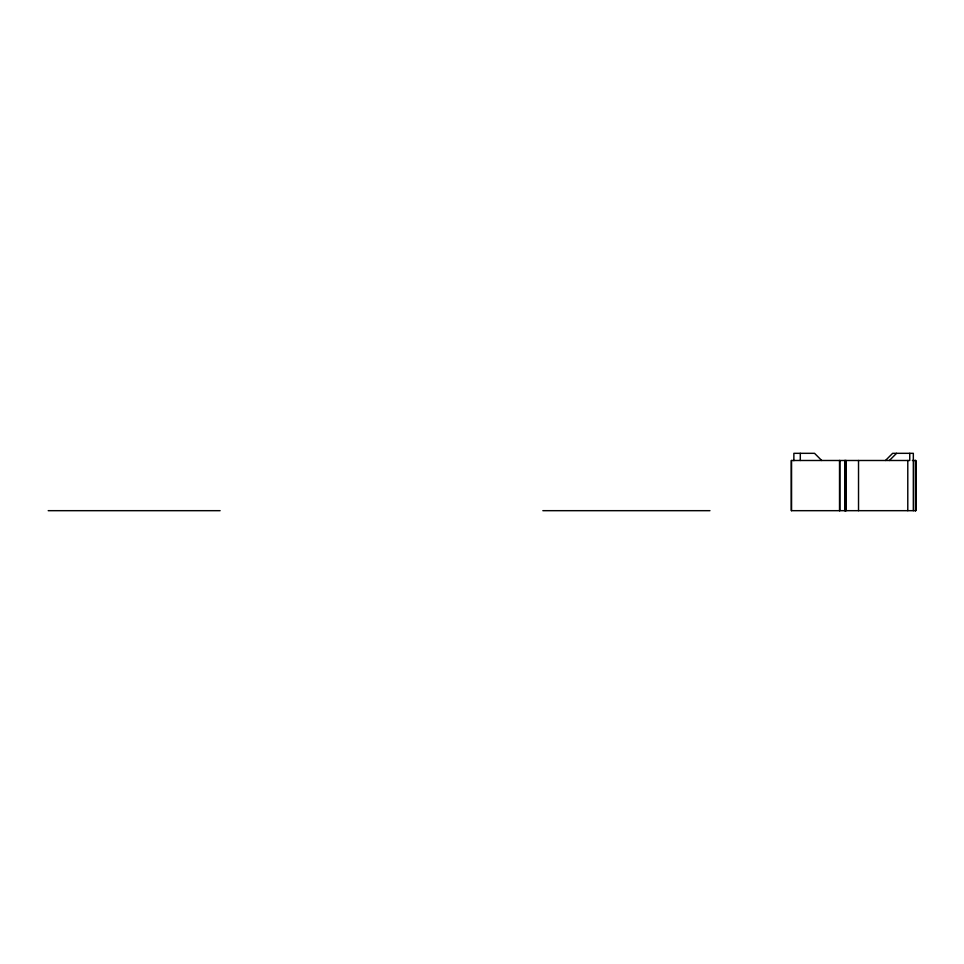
<?xml version="1.0" encoding="UTF-8"?>
<svg xmlns="http://www.w3.org/2000/svg" width="964" height="964" viewBox="0 0 964 964"><rect width="100%" height="100%" fill="white"/><g stroke="black" fill="none" stroke-linecap="round" stroke-linejoin="round"><path stroke-width="1.45" d="M885.482 460.491L892.652 453.321L913.33 453.321L913.33 510.679M889.386 460.491L896.556 453.321M912.39 460.491L915.776 460.491L915.74 510.679L791.42 510.679L791.408 460.491L909.751 460.491L909.751 453.321M48.2 510.679L220.117 510.679M542.853 510.679L709.95 510.679M821.714 460.491L814.544 453.321L793.866 453.321L793.866 460.672M915.692 460.491L915.692 510.679M915.366 460.491L915.463 510.679M907.787 460.491L907.787 510.679M858.526 460.491L858.526 510.679M845.97 460.491L845.97 510.679M845.802 460.491L845.802 510.679M845.018 460.491L845.018 510.679M844.789 460.491L844.789 510.679M839.849 460.491L839.849 510.679M839.524 460.491L839.524 510.679M800.301 453.321L800.301 460.491M791.42 460.491L791.42 510.679"/></g></svg>
